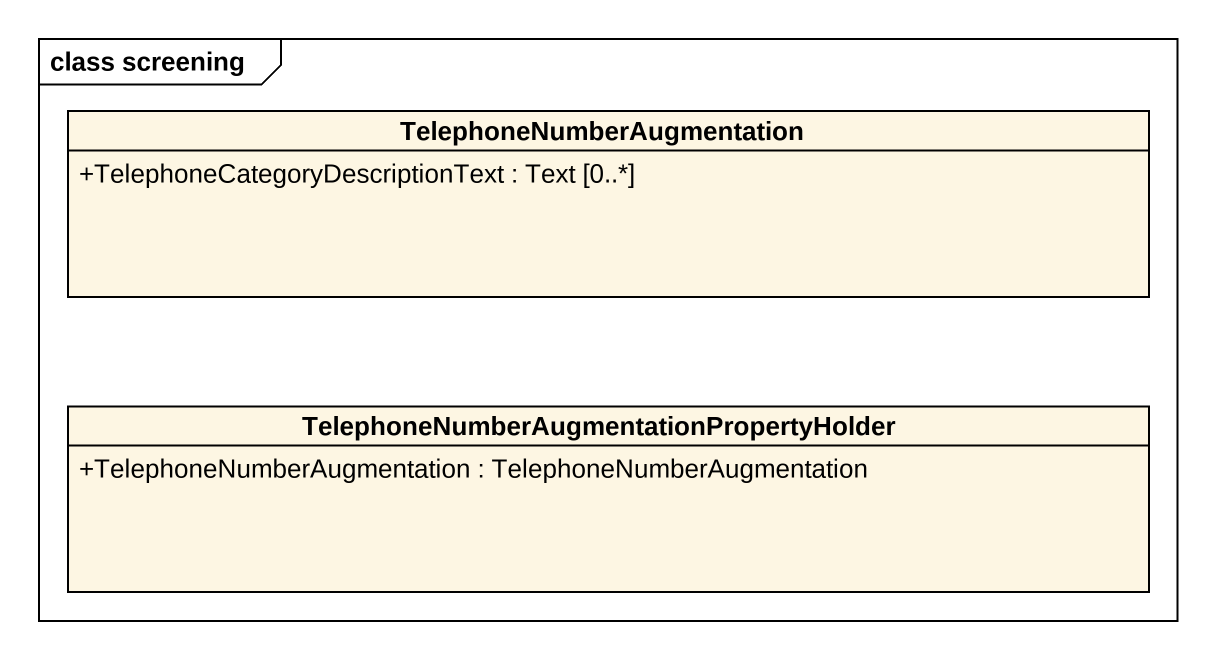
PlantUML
@startuml
mainframe class screening
hide circle
hide empty members
skinparam classAttributeIconSize 0
class TelephoneNumberAugmentation {
  +TelephoneCategoryDescriptionText : Text [0..*]
}
class "TelephoneNumberAugmentationPropertyHolder" as TelephoneNumberAugmentationP {
  +TelephoneNumberAugmentation : TelephoneNumberAugmentation
}
@enduml
